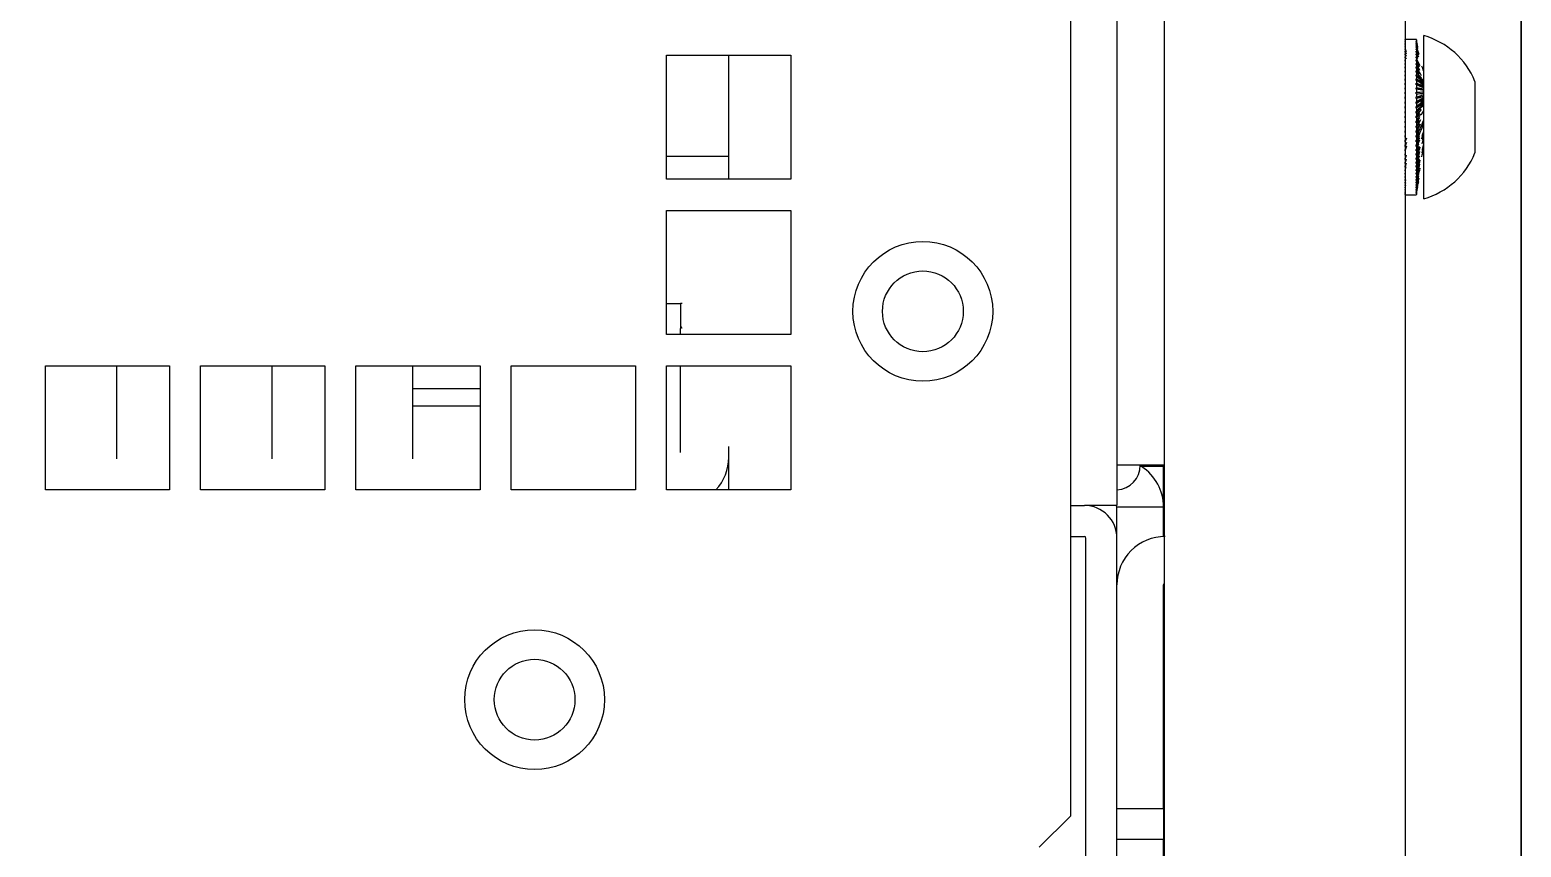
# Model space of a CAD drawing. Header units: millimetres. Extents: x -18178 to 96133, y -22425 to 61598.
# Drawn here: x 42371.5 to 42467.6, y 3532.8 to 3585.4 of the extents above; entities that cross this region are included whole.
import ezdxf

# ---------------------------------------------------------------- set-up
doc = ezdxf.new("R2010")
doc.units = ezdxf.units.MM
for name, color, linetype in [('00B60061P4122', 7, 'Continuous'), ('00B60TEFP1260', 7, 'Continuous'), ('10H46893P54', 7, 'Continuous'), ('10H46910P0610B', 7, 'Continuous'), ('10H46911P06B', 7, 'Continuous'), ('CH0002FE', 7, 'Continuous'), ('CH1775FE', 7, 'Continuous'), ('EAE-BB-A-OUT-002-KXA 2000A', 131, 'Continuous'), ('EAE-UPS PANEL-VERTV.', 7, 'Continuous'), ('MA1146FE', 7, 'Continuous'), ('RG0137LX', 7, 'Continuous'), ('RG0340CU', 7, 'Continuous'), ('RG0981FE', 7, 'Continuous'), ('RG0982FE', 7, 'Continuous'), ('RG0999FE', 7, 'Continuous'), ('RG1013FE', 7, 'Continuous'), ('RG1025FE', 7, 'Continuous'), ('RG1047FE', 7, 'Continuous'), ('RG1048FE', 7, 'Continuous'), ('RG1110FE', 7, 'Continuous')]:
    doc.layers.add(name, color=color, linetype=linetype)
doc.layers.add('E-ELEC-EQPM', color=7, linetype='Continuous', lineweight=35)

# ---------------------------------------------------------------- blocks, each defined once
blk = doc.blocks.new('A$Ccc32f15b')
at = {"layer": '00B60061P4122', "color": 7, "linetype": 'Continuous'}
blk.add_line((90.91999999999979, 41.80800000001503), (90.6199999999998, 41.80800000001503), dxfattribs=at)
at = {"layer": '00B60TEFP1260', "color": 7, "linetype": 'Continuous'}
for p, q in [((90.6950116523449, 42.02500000001668), (90.6950116523449, 41.80800000001504)), ((90.69501165234485, 42.02500000001668), (90.69501165234485, 41.80800000001504)), ((90.74868665234487, 41.80800000001504), (90.74868665234487, 42.02500000001668)), ((90.74868665234487, 41.80800000001504), (90.74868665234487, 42.02500000001668))]:
    blk.add_line(p, q, dxfattribs=at)
at = {"layer": '10H46893P54', "color": 7, "linetype": 'Continuous'}
blk.add_line((89.9449999999998, 42.62500000001667), (89.9449999999998, 42.8250000000165), dxfattribs=at)
at = {"layer": '10H46910P0610B', "color": 7, "linetype": 'Continuous'}
for p, q in [((89.70500291789236, 45.22749999952786), (89.70499999996278, 45.22749999952786)), ((89.7050029178923, 45.22749999952786), (89.7617920013503, 45.22749999952786)), ((89.76179200135033, 45.22749999952786), (89.76321091654177, 45.22749999952786)), ((89.7632109165418, 45.22749999952786), (89.8767890834578, 45.22749999952786)), ((89.87678908345777, 45.22749999952786), (89.8782079986492, 45.22749999952786)), ((89.87820799864923, 45.22749999952786), (89.93499708210723, 45.22749999952786)), ((89.93499708210726, 45.22749999952786), (89.93500000003684, 45.22749999952786)), ((90.08249999999981, 45.06249999952787), (89.5574999999998, 45.06249999952787)), ((89.66999999999976, 45.00260141476238), (89.66999999999976, 45.00250000070791)), ((89.70067499999979, 45.00260141476238), (89.70067499999979, 45.00250000070791)), ((89.9393249999998, 45.00260141476238), (89.9393249999998, 45.00250000071283)), ((89.9699999999998, 45.00250000071284), (89.9699999999998, 45.0026014147624))]:
    blk.add_line(p, q, dxfattribs=at)
for centre, radius, start, end in [((89.79838111114648, 44.99559491532096), 0.2499999999999979, 111.9331438283715, 164.4772880336513), ((89.84161888885308, 44.99559491532096), 0.2499999999999991, 15.52271196634509, 68.06685617162847)]:
    blk.add_arc(centre, radius, start, end, dxfattribs=at)
at = {"layer": '10H46911P06B', "color": 7, "linetype": 'Continuous'}
for p, q in [((89.56999999999977, 45.03829015831408), (89.56999999999977, 45.00311550167974)), ((89.57001098326901, 45.03880424523145), (89.57032528616796, 45.03880424523145)), ((89.57001098326901, 45.03880424523145), (89.57001098326901, 45.03829015831408)), ((89.57032528616796, 45.03880424523145), (89.57032528616796, 45.03829015831408)), ((89.57032528616796, 45.03829015831408), (89.57065142266399, 45.03837472679199)), ((89.57065142266393, 45.03829015831408), (89.5703252861679, 45.03829015831408)), ((89.57065142266393, 45.03880424523145), (89.57161847918616, 45.03880424523145)), ((89.57065142266393, 45.03880424523145), (89.57065142266393, 45.03829015831408)), ((89.57161847918618, 45.03880424523145), (89.57161847918618, 45.03829015831408)), ((89.57161847918618, 45.03829015831408), (89.57227592697714, 45.03846561445103)), ((89.57227592697711, 45.03829015831408), (89.57161847918616, 45.03829015831408)), ((89.57227592697711, 45.03880424523145), (89.57389192059233, 45.03880424523145)), ((89.57227592697711, 45.03880424523145), (89.57227592697711, 45.03829015831408)), ((89.5738919205923, 45.03880424523145), (89.5738919205923, 45.03829015831408)), ((89.5738919205923, 45.03829015831408), (89.57487808503211, 45.03856236217165)), ((89.57487808503214, 45.03829015831408), (89.57389192059233, 45.03829015831408)), ((89.57487808503214, 45.03880424523145), (89.57713663815181, 45.03880424523145)), ((89.57487808503214, 45.03880424523145), (89.57487808503214, 45.03829015831408)), ((89.57713663815184, 45.03880424523145), (89.57713663815184, 45.03829015831408)), ((89.57713663815184, 45.03829015831408), (89.57844762730002, 45.03866640330649)), ((89.57844762729997, 45.03829015831408), (89.57713663815179, 45.03829015831408)), ((89.57844762729997, 45.03880424523145), (89.5813398264468, 45.03880424523145)), ((89.57844762729997, 45.03880424523145), (89.57844762729997, 45.03829015831408)), ((89.5813398264468, 45.03880424523145), (89.5813398264468, 45.03829015831408)), ((89.5813398264468, 45.03829015831408), (89.5829704664281, 45.03877952180184)), ((89.58297046642807, 45.03829015831408), (89.58133982644677, 45.03829015831408)), ((89.58297046642807, 45.03880424523145), (89.58648489741333, 45.03880424523145)), ((89.58297046642807, 45.03880424523145), (89.58297046642807, 45.03829015831408)), ((89.58648489741336, 45.03829015831408), (89.59589369389658, 45.04126125374022)), ((89.58648489741336, 45.03880424523145), (89.58648489741336, 45.03829015831408)), ((89.5884287528367, 45.03829015831408), (89.58648489741333, 45.03829015831408)), ((89.5884287528367, 45.03880424523145), (89.59255154580688, 45.03880424523145)), ((89.5884287528367, 45.03880424523145), (89.5884287528367, 45.03829015831408)), ((89.59255154580688, 45.03829015831408), (89.61696422248079, 45.04645796295449)), ((89.59255154580688, 45.03880424523145), (89.59255154580688, 45.03829015831408)), ((89.59480094516306, 45.03829015831408), (89.59255154580688, 45.03829015831408)), ((89.59480094516306, 45.03880424523145), (89.59951582933783, 45.03880424523145)), ((89.59480094516306, 45.03880424523145), (89.59480094516306, 45.03829015831408)), ((89.5995158293378, 45.03880424523145), (89.5995158293378, 45.03829015831408)), ((89.60206189527517, 45.03829015831408), (89.5995158293378, 45.03829015831408)), ((89.60206189527517, 45.03880424523145), (89.60735026316073, 45.03880424523145)), ((89.60206189527517, 45.03880424523145), (89.60206189527517, 45.03829015831408)), ((89.6073502631607, 45.03880424523145), (89.6073502631607, 45.03829015831408)), ((89.61018294752017, 45.03829015831408), (89.6073502631607, 45.03829015831408)), ((89.61018294752017, 45.03880424523145), (89.61602392834448, 45.03880424523145)), ((89.61018294752017, 45.03880424523145), (89.61018294752017, 45.03829015831408)), ((89.61602392834453, 45.03880424523145), (89.61602392834453, 45.03829015831408)), ((89.61913205181506, 45.03829015831408), (89.6160239283445, 45.03829015831408)), ((89.61913205181506, 45.03880424523145), (89.6255025938953, 45.03880424523145)), ((89.61913205181506, 45.03880424523145), (89.61913205181506, 45.03829015831408)), ((89.6255025938953, 45.03880424523145), (89.6255025938953, 45.03829015831408)), ((89.62887389013355, 45.03829015831408), (89.62550259389528, 45.03829015831408)), ((89.62887389013355, 45.03880424523145), (89.63574885185056, 45.03880424523145)), ((89.62887389013355, 45.03880424523145), (89.62887389013355, 45.03829015831408)), ((89.63574885185056, 45.03880424523145), (89.63574885185056, 45.03829015831408)), ((89.63937001589053, 45.03829015831408), (89.63574885185062, 45.03829015831408)), ((89.63937001589053, 45.03880424523145), (89.64672226491132, 45.03880424523145)), ((89.63937001589053, 45.03880424523145), (89.63937001589053, 45.03829015831408)), ((89.64672226491129, 45.03880424523145), (89.64672226491129, 45.03829015831408)), ((89.65057900567271, 45.03829015831408), (89.64672226491126, 45.03829015831408)), ((89.65057900567271, 45.03880424523145), (89.65837952602928, 45.03880424523145)), ((89.65057900567271, 45.03880424523145), (89.65057900567271, 45.03829015831408)), ((89.65837952602931, 45.03880424523145), (89.65837952602931, 45.03829015831408)), ((89.66245662271845, 45.03829015831408), (89.65837952602928, 45.03829015831408)), ((89.66245662271845, 45.03880424523145), (89.67067462932067, 45.03880424523145)), ((89.66245662271845, 45.03880424523145), (89.66245662271845, 45.03829015831408)), ((89.67067462932067, 45.03880424523145), (89.67067462932067, 45.03829015831408)), ((89.67495599149962, 45.03829015831408), (89.67067462932067, 45.03829015831408)), ((89.67495599149962, 45.03880424523145), (89.68355905162989, 45.03880424523145)), ((89.67495599149962, 45.03880424523145), (89.67495599149962, 45.03829015831408)), ((89.68355905162986, 45.03829015831408), (89.70629182415948, 45.06208732784503)), ((89.68355905162986, 45.03880424523145), (89.68355905162986, 45.03829015831408)), ((89.68802778271802, 45.03829015831408), (89.68355905162989, 45.03829015831408)), ((89.68802778271802, 45.03880424523145), (89.69698194402835, 45.03880424523145)), ((89.68802778271802, 45.03880424523145), (89.68802778271802, 45.03829015831408)), ((89.69698194402838, 45.03829015831408), (89.71358409659433, 45.06208732784503)), ((89.69698194402838, 45.03880424523145), (89.69698194402838, 45.03829015831408)), ((89.70162040798564, 45.03829015831408), (89.69698194402835, 45.03829015831408)), ((89.70162040798564, 45.03880424523145), (89.71089033249214, 45.03880424523145)), ((89.70162040798564, 45.03880424523145), (89.70162040798564, 45.03829015831408)), ((89.71089033249214, 45.03829015831408), (89.72129634398306, 45.06208732784503)), ((89.71089033249214, 45.03880424523145), (89.71089033249214, 45.03829015831408)), ((89.71568022342049, 45.03829015831408), (89.71089033249214, 45.03829015831408)), ((89.71568022342049, 45.03880424523145), (89.72522932696614, 45.03880424523145)), ((89.71568022342049, 45.03880424523145), (89.71568022342049, 45.03829015831408)), ((89.725954359633, 45.06208732784503), (89.72129634398308, 45.06208732784503)), ((89.72522932696614, 45.03829015831408), (89.72939812960874, 45.06208732784503)), ((89.72522932696614, 45.03880424523145), (89.72522932696614, 45.03829015831408)), ((89.73015174135432, 45.03829015831408), (89.72522932696614, 45.03829015831408)), ((89.73426771280316, 45.06208732784503), (89.72939812960874, 45.06208732784503)), ((89.73015174135432, 45.03880424523145), (89.73994233798999, 45.03880424523145)), ((89.73015174135432, 45.03880424523145), (89.73015174135432, 45.03829015831408)), ((89.74291941214355, 45.06208732784503), (89.73785747942478, 45.06208732784503)), ((89.73994233798996, 45.03880424523145), (89.73994233798996, 45.03829015831408)), ((89.74497784931725, 45.03829015831408), (89.73994233798999, 45.03829015831408)), ((89.74497784931725, 45.03829015831408), (89.74291941214355, 45.06208732784503)), ((89.74497784931725, 45.03880424523145), (89.75497130003092, 45.03880424523145)), ((89.74497784931725, 45.03880424523145), (89.74497784931725, 45.03829015831408)), ((89.75187531334942, 45.06208732784503), (89.74664100824216, 45.06208732784503)), ((89.75497130003086, 45.03880424523145), (89.75497130003086, 45.03829015831408)), ((89.7601000354345, 45.03829015831408), (89.75497130003086, 45.03829015831408)), ((89.7601000354345, 45.03880424523145), (89.77025690064178, 45.03880424523145)), ((89.7601000354345, 45.03880424523145), (89.7601000354345, 45.03829015831408)), ((89.77025690064178, 45.03880424523145), (89.77025690064178, 45.03829015831408)), ((89.7754586193463, 45.03829015831408), (89.77025690064184, 45.03829015831408)), ((89.7754586193463, 45.03880424523145), (89.78573881454045, 45.03880424523145)), ((89.7754586193463, 45.03880424523145), (89.7754586193463, 45.03829015831408)), ((89.78573881454045, 45.03880424523145), (89.78573881454045, 45.03829015831408)), ((89.79099298773849, 45.03829015831408), (89.78573881454048, 45.03829015831408)), ((89.79099298773849, 45.03880424523145), (89.80135594168564, 45.03880424523145)), ((89.79099298773849, 45.03880424523145), (89.79099298773849, 45.03829015831408)), ((89.80135594168561, 45.03880424523145), (89.80135594168561, 45.03829015831408)), ((89.80664183355597, 45.03829015831408), (89.80135594168561, 45.03829015831408)), ((89.80664183355597, 45.03880424523145), (89.81704664841129, 45.03880424523145)), ((89.80664183355597, 45.03880424523145), (89.80664183355597, 45.03829015831408)), ((89.81704664841129, 45.03880424523145), (89.81704664841129, 45.03829015831408)), ((89.82234339795372, 45.03829015831408), (89.81704664841135, 45.03829015831408)), ((89.82234339795372, 45.03880424523145), (89.83274901066648, 45.03880424523145)), ((89.82234339795372, 45.03880424523145), (89.82234339795372, 45.03829015831408)), ((89.83274901066648, 45.03880424523145), (89.83274901066648, 45.03829015831408)), ((89.83803571403027, 45.03829015831408), (89.83274901066645, 45.03829015831408)), ((89.83803571403027, 45.03880424523145), (89.84840105840098, 45.03880424523145)), ((89.83803571403027, 45.03880424523145), (89.83803571403027, 45.03829015831408)), ((89.84840105840098, 45.03880424523145), (89.84840105840098, 45.03829015831408)), ((89.8536568513833, 45.03829015831408), (89.84840105840095, 45.03829015831408)), ((89.8536568513833, 45.03880424523145), (89.86394102013318, 45.03880424523145)), ((89.8536568513833, 45.03880424523145), (89.8536568513833, 45.03829015831408)), ((89.86394102013318, 45.03880424523145), (89.86394102013318, 45.03829015831408)), ((89.86914516052033, 45.03829015831408), (89.86394102013324, 45.03829015831408)), ((89.86914516052033, 45.03880424523145), (89.87930756673373, 45.03880424523145)), ((89.86914516052033, 45.03880424523145), (89.86914516052033, 45.03829015831408)), ((89.87889992842938, 45.06208732784503), (89.87343554848258, 45.06208732784503)), ((89.8793075667337, 45.03880424523145), (89.8793075667337, 45.03829015831408)), ((89.884439516161, 45.03829015831408), (89.8793075667337, 45.03829015831408)), ((89.8881246866502, 45.06208732784503), (89.88279974915704, 45.06208732784503)), ((89.884439516161, 45.03880424523145), (89.89444005346334, 45.03880424523145)), ((89.884439516161, 45.03880424523145), (89.884439516161, 45.03829015831408)), ((89.89444005346334, 45.03880424523145), (89.89444005346334, 45.03829015831408)), ((89.89947955847103, 45.03829015831408), (89.89444005346334, 45.03829015831408)), ((89.89947955847103, 45.03880424523145), (89.90927875931041, 45.03880424523145)), ((89.89947955847103, 45.03880424523145), (89.89947955847103, 45.03829015831408)), ((89.91404564036657, 45.06208732784503), (89.90926250735919, 45.06208732784503)), ((89.90927875931038, 45.03880424523145), (89.90927875931038, 45.03829015831408)), ((89.91420593127455, 45.03829015831408), (89.90927875931044, 45.03829015831408)), ((89.91420593127455, 45.03880424523145), (89.92376512268206, 45.03880424523145)), ((89.91420593127455, 45.03880424523145), (89.91420593127455, 45.03829015831408)), ((89.9219878383596, 45.06208732784503), (89.91742408973752, 45.06208732784503)), ((89.92376512268203, 45.03880424523145), (89.92376512268203, 45.03829015831408)), ((89.92856051630585, 45.03829015831408), (89.92376512268203, 45.03829015831408)), ((89.92856051630585, 45.03880424523145), (89.9378419725202, 45.03880424523145)), ((89.92856051630585, 45.03880424523145), (89.92856051630585, 45.03829015831408)), ((89.9378419725202, 45.03880424523145), (89.9378419725202, 45.03829015831408)), ((89.94248666257596, 45.03829015831408), (89.93784197252023, 45.03829015831408)), ((89.94248666257596, 45.03880424523145), (89.95145375392977, 45.03880424523145)), ((89.94248666257596, 45.03880424523145), (89.94248666257596, 45.03829015831408)), ((89.95145375392974, 45.03880424523145), (89.95145375392974, 45.03829015831408)), ((89.95592940994763, 45.03829015831408), (89.95145375392971, 45.03829015831408)), ((89.95592940994763, 45.03880424523145), (89.96454674742799, 45.03880424523145)), ((89.95592940994763, 45.03880424523145), (89.95592940994763, 45.03829015831408)), ((89.96454674742802, 45.03880424523145), (89.96454674742802, 45.03829015831408)), ((89.96883570603856, 45.03829015831408), (89.96454674742802, 45.03829015831408)), ((89.96883570603856, 45.03880424523145), (89.97706928095133, 45.03880424523145)), ((89.96883570603856, 45.03880424523145), (89.96883570603856, 45.03829015831408)), ((89.9770692809513, 45.03880424523145), (89.9770692809513, 45.03829015831408)), ((89.98115461559428, 45.03829015831408), (89.97706928095133, 45.03829015831408)), ((89.98115461559428, 45.03880424523145), (89.98897193378085, 45.03880424523145)), ((89.98115461559428, 45.03880424523145), (89.98115461559428, 45.03829015831408)), ((89.98897193378082, 45.03880424523145), (89.98897193378082, 45.03829015831408)), ((89.99283752150674, 45.03829015831408), (89.98897193378079, 45.03829015831408)), ((89.99283752150674, 45.03880424523145), (90.0002077315836, 45.03880424523145)), ((89.9928375215068, 45.03880424523145), (89.9928375215068, 45.03829015831408)), ((90.00020773158366, 45.03880424523145), (90.00020773158366, 45.03829015831408)), ((90.00383831668387, 45.03829015831408), (90.00020773158366, 45.03829015831408)), ((90.00383831668387, 45.03880424523145), (90.01073233179898, 45.03880424523145)), ((90.00383831668387, 45.03880424523145), (90.00383831668387, 45.03829015831408)), ((90.01073233179898, 45.03880424523145), (90.01073233179898, 45.03829015831408)), ((90.01411358601271, 45.03829015831408), (90.01073233179895, 45.03829015831408)), ((90.01411358601271, 45.03880424523145), (90.02050419863798, 45.03880424523145)), ((90.01411358601271, 45.03880424523145), (90.01411358601271, 45.03829015831408)), ((90.02050419863795, 45.03880424523145), (90.02050419863795, 45.03829015831408)), ((90.02362277769967, 45.03829015831408), (90.02050419863801, 45.03829015831408)), ((90.02362277769967, 45.03880424523145), (90.02948476700669, 45.03880424523145)), ((90.02362277769961, 45.03880424523145), (90.02362277769961, 45.03829015831408)), ((90.02948476700664, 45.03880424523145), (90.02948476700664, 45.03829015831408)), ((90.0323283633094, 45.03829015831408), (90.02948476700666, 45.03829015831408)), ((90.0323283633094, 45.03880424523145), (90.03763859470445, 45.03880424523145)), ((90.0323283633094, 45.03880424523145), (90.0323283633094, 45.03829015831408)), ((90.03763859470445, 45.03880424523145), (90.03763859470445, 45.03829015831408)), ((90.04019598587277, 45.03829015831408), (90.03763859470445, 45.03829015831408)), ((90.04019598587277, 45.03880424523145), (90.04493350229853, 45.03880424523145)), ((90.04019598587277, 45.03880424523145), (90.04019598587277, 45.03829015831408)), ((90.0449335022985, 45.03880424523145), (90.0449335022985, 45.03829015831408)), ((90.04719459547786, 45.03829015831408), (90.04493350229853, 45.03829015831408)), ((90.04719459547786, 45.03880424523145), (90.05134070012139, 45.03880424523145)), ((90.04719459547786, 45.03880424523145), (90.04719459547786, 45.03829015831408)), ((90.05134070012136, 45.03880424523145), (90.05134070012136, 45.03829015831408)), ((90.05329657180997, 45.03829015831408), (90.05134070012139, 45.03829015831408)), ((90.05329657180997, 45.03880424523145), (90.0568349018904, 45.03880424523145)), ((90.05329657180997, 45.03880424523145), (90.05329657180997, 45.03829015831408)), ((90.0568349018904, 45.03880424523145), (90.0568349018904, 45.03829015831408)), ((90.05847783315613, 45.03829015831408), (90.05683490189034, 45.03829015831408)), ((90.05847783315613, 45.03880424523145), (90.06139442450115, 45.03880424523145)), ((90.05847783315613, 45.03880424523145), (90.05847783315613, 45.03829015831408)), ((90.0613944245012, 45.03880424523145), (90.0613944245012, 45.03829015831408)), ((90.06271793144506, 45.03829015831408), (90.06139442450115, 45.03829015831408)), ((90.06271793144506, 45.03880424523145), (90.06500127360107, 45.03880424523145)), ((90.06271793144506, 45.03880424523145), (90.06271793144506, 45.03829015831408)), ((90.06500127360107, 45.03880424523145), (90.06500127360107, 45.03829015831408)), ((90.06600013294587, 45.03829015831408), (90.06500127360113, 45.03829015831408)), ((90.06600013294587, 45.03880424523145), (90.06764121460458, 45.03880424523145)), ((90.06600013294587, 45.03880424523145), (90.06600013294587, 45.03829015831408)), ((90.06764121460455, 45.03880424523145), (90.06764121460455, 45.03829015831408)), ((90.06831148430862, 45.03829015831408), (90.06764121460452, 45.03829015831408)), ((90.06831148430862, 45.03880424523145), (90.06930382887043, 45.03880424523145)), ((90.06831148430862, 45.03880424523145), (90.06831148430862, 45.03829015831408)), ((90.06930382887049, 45.03880424523145), (90.06930382887049, 45.03829015831408)), ((90.0696428636856, 45.03829015831408), (90.06930382887046, 45.03829015831408)), ((90.0696428636856, 45.03880424523145), (90.06998255481989, 45.03880424523145)), ((90.0696428636856, 45.03880424523145), (90.0696428636856, 45.03829015831408)), ((90.06998255481992, 45.03880424523145), (90.06998255481992, 45.03829015831408)), ((90.07000000025886, 45.03829015831408), (90.06998255481994, 45.03829015831408)), ((90.0699890167306, 45.03880424523145), (90.0699890167306, 45.03829015831408)), ((90.0699999999998, 45.00311550167974), (90.0699999999998, 45.03829015831408)), ((89.56999999974076, 45.00311550167974), (89.57001744517967, 45.00311550167974)), ((89.57001098326901, 45.00311550167974), (89.57001098326901, 45.00260141476238)), ((89.57001098326901, 45.00260141476238), (89.57032528616796, 45.00260141476238)), ((89.57032528616796, 45.00311550167974), (89.57032528616796, 45.00260141476238)), ((89.57065142266393, 45.00311550167974), (89.5703252861679, 45.00311550167974)), ((89.57065142266393, 45.00311550167974), (89.57065142266393, 45.00260141476238)), ((89.57065142266393, 45.00260141476238), (89.57161847918616, 45.00260141476238)), ((89.57161847918618, 45.00311550167974), (89.57161847918618, 45.00260141476238)), ((89.57227592697711, 45.00311550167974), (89.57161847918616, 45.00311550167974)), ((89.57227592697711, 45.00311550167974), (89.57227592697711, 45.00260141476238)), ((89.57227592697711, 45.00260141476238), (89.57389192059233, 45.00260141476238)), ((89.5738919205923, 45.00311550167974), (89.5738919205923, 45.00260141476238)), ((89.57487808503214, 45.00311550167974), (89.57389192059233, 45.00311550167974)), ((89.57487808503214, 45.00311550167974), (89.57487808503214, 45.00260141476238)), ((89.57487808503214, 45.00260141476238), (89.57713663815181, 45.00260141476238)), ((89.57713663815184, 45.00311550167974), (89.57713663815184, 45.00260141476238)), ((89.57844762729997, 45.00311550167974), (89.57713663815179, 45.00311550167974)), ((89.57844762729997, 45.00311550167974), (89.57844762729997, 45.00260141476238)), ((89.57844762729997, 45.00260141476238), (89.5813398264468, 45.00260141476238)), ((89.5813398264468, 45.00311550167974), (89.5813398264468, 45.00260141476238)), ((89.58297046642807, 45.00311550167974), (89.58133982644677, 45.00311550167974)), ((89.58297046642807, 45.00311550167974), (89.58297046642807, 45.00260141476238)), ((89.58297046642807, 45.00260141476238), (89.58648489741333, 45.00260141476238)), ((89.58648489741336, 45.00311550167974), (89.58648489741336, 45.00260141476238)), ((89.5884287528367, 45.00311550167974), (89.58648489741333, 45.00311550167974)), ((89.5884287528367, 45.00311550167974), (89.5884287528367, 45.00260141476238)), ((89.5884287528367, 45.00260141476238), (89.59255154580688, 45.00260141476238)), ((89.59255154580688, 45.00311550167974), (89.59255154580688, 45.00260141476238)), ((89.59480094516306, 45.00311550167974), (89.59255154580688, 45.00311550167974)), ((89.59480094516306, 45.00311550167974), (89.59480094516306, 45.00260141476238)), ((89.59480094516306, 45.00260141476238), (89.59951582933783, 45.00260141476238)), ((89.5995158293378, 45.00260141476238), (89.60866537966862, 45.00587003469175)), ((89.5995158293378, 45.00311550167974), (89.5995158293378, 45.00260141476238)), ((89.60206189527517, 45.00311550167974), (89.5995158293378, 45.00311550167974)), ((89.60206189527517, 45.00311550167974), (89.60206189527517, 45.00260141476238)), ((89.60206189527517, 45.00260141476238), (89.60735026316073, 45.00260141476238)), ((89.6073502631607, 45.00260141476238), (89.61584370648032, 45.00587003469175)), ((89.6073502631607, 45.00311550167974), (89.6073502631607, 45.00260141476238)), ((89.61018294752017, 45.00311550167974), (89.6073502631607, 45.00311550167974)), ((89.61018294752017, 45.00311550167974), (89.61018294752017, 45.00260141476238)), ((89.61018294752017, 45.00260141476238), (89.61602392834448, 45.00260141476238)), ((89.61602392834453, 45.00260141476238), (89.62382774491246, 45.00587003469175)), ((89.61602392834453, 45.00311550167974), (89.61602392834453, 45.00260141476238)), ((89.61913205181506, 45.00311550167974), (89.6160239283445, 45.00311550167974)), ((89.61913205181506, 45.00311550167974), (89.61913205181506, 45.00260141476238)), ((89.61913205181506, 45.00260141476238), (89.6255025938953, 45.00260141476238)), ((89.6255025938953, 45.00260141476238), (89.63258598561276, 45.00587003469175)), ((89.6255025938953, 45.00311550167974), (89.6255025938953, 45.00260141476238)), ((89.62887389013355, 45.00311550167974), (89.62550259389528, 45.00311550167974)), ((89.62887389013355, 45.00311550167974), (89.62887389013355, 45.00260141476238)), ((89.62887389013355, 45.00260141476238), (89.63574885185056, 45.00260141476238)), ((89.63574885185056, 45.00311550167974), (89.63574885185056, 45.00260141476238)), ((89.63937001589053, 45.00311550167974), (89.63574885185062, 45.00311550167974)), ((89.63937001589053, 45.00311550167974), (89.63937001589053, 45.00260141476238)), ((89.63937001589053, 45.00260141476238), (89.64672226491132, 45.00260141476238)), ((89.64672226491129, 45.00311550167974), (89.64672226491129, 45.00260141476238)), ((89.65057900567271, 45.00311550167974), (89.64672226491126, 45.00311550167974)), ((89.65057900567271, 45.00311550167974), (89.65057900567271, 45.00260141476238)), ((89.65057900567271, 45.00260141476238), (89.65837952602928, 45.00260141476238)), ((89.65837952602931, 45.00311550167974), (89.65837952602931, 45.00260141476238)), ((89.66245662271845, 45.00311550167974), (89.65837952602928, 45.00311550167974)), ((89.66245662271845, 45.00311550167974), (89.66245662271845, 45.00260141476238)), ((89.66245662271845, 45.00260141476238), (89.67067462932067, 45.00260141476238)), ((89.67067462932067, 45.00311550167974), (89.67067462932067, 45.00260141476238)), ((89.67495599149962, 45.00311550167974), (89.67067462932067, 45.00311550167974)), ((89.67495599149962, 45.00311550167974), (89.67495599149962, 45.00260141476238)), ((89.67495599149962, 45.00260141476238), (89.68355905162989, 45.00260141476238)), ((89.68355905162986, 45.00311550167974), (89.68355905162986, 45.00260141476238)), ((89.68802778271802, 45.00311550167974), (89.68355905162989, 45.00311550167974)), ((89.68802778271802, 45.00311550167974), (89.68802778271802, 45.00260141476238)), ((89.68802778271802, 45.00260141476238), (89.69698194402835, 45.00260141476238)), ((89.69698194402838, 45.00311550167974), (89.69698194402838, 45.00260141476238)), ((89.70162040798564, 45.00311550167974), (89.69698194402835, 45.00311550167974)), ((89.70162040798564, 45.00311550167974), (89.70162040798564, 45.00260141476238)), ((89.70162040798564, 45.00260141476238), (89.71089033249214, 45.00260141476238)), ((89.71089033249214, 45.00311550167974), (89.71089033249214, 45.00260141476238)), ((89.71568022342049, 45.00311550167974), (89.71089033249214, 45.00311550167974)), ((89.71568022342049, 45.00311550167974), (89.71568022342049, 45.00260141476238)), ((89.71568022342049, 45.00260141476238), (89.72522932696614, 45.00260141476238)), ((89.72522932696614, 45.00311550167974), (89.72522932696614, 45.00260141476238)), ((89.73015174135432, 45.00311550167974), (89.72522932696614, 45.00311550167974)), ((89.73015174135432, 45.00311550167974), (89.73015174135432, 45.00260141476238)), ((89.73015174135432, 45.00260141476238), (89.73994233798999, 45.00260141476238)), ((89.73994233798996, 45.00311550167974), (89.73994233798996, 45.00260141476238)), ((89.74497784931725, 45.00311550167974), (89.73994233798999, 45.00311550167974)), ((89.74497784931725, 45.00311550167974), (89.74497784931725, 45.00260141476238)), ((89.74497784931725, 45.00260141476238), (89.75497130003092, 45.00260141476238)), ((89.75497130003086, 45.00311550167974), (89.75497130003086, 45.00260141476238)), ((89.7601000354345, 45.00311550167974), (89.75497130003086, 45.00311550167974)), ((89.7601000354345, 45.00311550167974), (89.7601000354345, 45.00260141476238)), ((89.7601000354345, 45.00260141476238), (89.77025690064178, 45.00260141476238)), ((89.77025690064178, 45.00311550167974), (89.77025690064178, 45.00260141476238)), ((89.7754586193463, 45.00311550167974), (89.77025690064184, 45.00311550167974)), ((89.7754586193463, 45.00311550167974), (89.7754586193463, 45.00260141476238)), ((89.7754586193463, 45.00260141476238), (89.78573881454045, 45.00260141476238)), ((89.78573881454045, 45.00311550167974), (89.78573881454045, 45.00260141476238)), ((89.79099298773849, 45.00311550167974), (89.78573881454048, 45.00311550167974)), ((89.79099298773849, 45.00311550167974), (89.79099298773849, 45.00260141476238)), ((89.79099298773849, 45.00260141476238), (89.80135594168564, 45.00260141476238)), ((89.80135594168561, 45.00311550167974), (89.80135594168561, 45.00260141476238)), ((89.80664183355597, 45.00311550167974), (89.80135594168561, 45.00311550167974)), ((89.80664183355597, 45.00311550167974), (89.80664183355597, 45.00260141476238)), ((89.80664183355597, 45.00260141476238), (89.81704664841129, 45.00260141476238)), ((89.81704664841129, 45.00311550167974), (89.81704664841129, 45.00260141476238)), ((89.82234339795372, 45.00311550167974), (89.81704664841135, 45.00311550167974)), ((89.82234339795372, 45.00311550167974), (89.82234339795372, 45.00260141476238)), ((89.82234339795372, 45.00260141476238), (89.83274901066648, 45.00260141476238)), ((89.83274901066648, 45.00311550167974), (89.83274901066648, 45.00260141476238)), ((89.83803571403027, 45.00311550167974), (89.83274901066645, 45.00311550167974)), ((89.83803571403027, 45.00311550167974), (89.83803571403027, 45.00260141476238)), ((89.83803571403027, 45.00260141476238), (89.84840105840098, 45.00260141476238)), ((89.84840105840098, 45.00311550167974), (89.84840105840098, 45.00260141476238)), ((89.8536568513833, 45.00311550167974), (89.84840105840095, 45.00311550167974)), ((89.8536568513833, 45.00311550167974), (89.8536568513833, 45.00260141476238)), ((89.8536568513833, 45.00260141476238), (89.86394102013318, 45.00260141476238)), ((89.86394102013318, 45.00311550167974), (89.86394102013318, 45.00260141476238)), ((89.86914516052033, 45.00311550167974), (89.86394102013324, 45.00311550167974)), ((89.86914516052033, 45.00311550167974), (89.86914516052033, 45.00260141476238)), ((89.86914516052033, 45.00260141476238), (89.87930756673373, 45.00260141476238)), ((89.8793075667337, 45.00311550167974), (89.8793075667337, 45.00260141476238)), ((89.884439516161, 45.00311550167974), (89.8793075667337, 45.00311550167974)), ((89.884439516161, 45.00311550167974), (89.884439516161, 45.00260141476238)), ((89.884439516161, 45.00260141476238), (89.89444005346334, 45.00260141476238)), ((89.89947955847103, 45.00260141476238), (89.88664752000386, 45.00773998972815)), ((89.89444005346334, 45.00311550167974), (89.89444005346334, 45.00260141476238)), ((89.89947955847103, 45.00311550167974), (89.89444005346334, 45.00311550167974)), ((89.89947955847103, 45.00311550167974), (89.89947955847103, 45.00260141476238)), ((89.89947955847103, 45.00260141476238), (89.90927875931041, 45.00260141476238)), ((89.91420593127455, 45.00260141476238), (89.90045887764171, 45.00769509118982)), ((89.90927875931038, 45.00311550167974), (89.90927875931038, 45.00260141476238)), ((89.91420593127455, 45.00311550167974), (89.90927875931044, 45.00311550167974)), ((89.92856051630585, 45.00260141476238), (89.91239082486632, 45.00819676355779)), ((89.91420593127455, 45.00311550167974), (89.91420593127455, 45.00260141476238)), ((89.91420593127455, 45.00260141476238), (89.92376512268206, 45.00260141476238)), ((89.92376512268203, 45.00311550167974), (89.92376512268203, 45.00260141476238)), ((89.92856051630585, 45.00311550167974), (89.92376512268203, 45.00311550167974)), ((89.92856051630585, 45.00311550167974), (89.92856051630585, 45.00260141476238)), ((89.92856051630585, 45.00260141476238), (89.9378419725202, 45.00260141476238)), ((89.9378419725202, 45.00311550167974), (89.9378419725202, 45.00260141476238)), ((89.94248666257596, 45.00311550167974), (89.93784197252023, 45.00311550167974)), ((89.95592940994763, 45.00260141476238), (89.94088367049966, 45.0072495832987)), ((89.94248666257596, 45.00311550167974), (89.94248666257596, 45.00260141476238)), ((89.94248666257596, 45.00260141476238), (89.95145375392977, 45.00260141476238)), ((89.95145375392974, 45.00311550167974), (89.95145375392974, 45.00260141476238)), ((89.95592940994763, 45.00311550167974), (89.95145375392971, 45.00311550167974)), ((89.96883570603856, 45.00260141476238), (89.95425643218391, 45.00690002794043)), ((89.95592940994763, 45.00311550167974), (89.95592940994763, 45.00260141476238)), ((89.95592940994763, 45.00260141476238), (89.96454674742799, 45.00260141476238)), ((89.96454674742802, 45.00311550167974), (89.96454674742802, 45.00260141476238)), ((89.96883570603856, 45.00311550167974), (89.96454674742802, 45.00311550167974)), ((89.98115461559428, 45.00260141476238), (89.96712592918041, 45.00657223711821)), ((89.96883570603856, 45.00311550167974), (89.96883570603856, 45.00260141476238)), ((89.96883570603856, 45.00260141476238), (89.97706928095133, 45.00260141476238)), ((89.9770692809513, 45.00311550167974), (89.9770692809513, 45.00260141476238)), ((89.98115461559428, 45.00311550167974), (89.97706928095133, 45.00311550167974)), ((89.9928375215068, 45.00260141476238), (89.97943735472668, 45.00626234332924)), ((89.98115461559428, 45.00311550167974), (89.98115461559428, 45.00260141476238)), ((89.98115461559428, 45.00260141476238), (89.98897193378085, 45.00260141476238)), ((89.98897193378082, 45.00311550167974), (89.98897193378082, 45.00260141476238)), ((89.99283752150674, 45.00311550167974), (89.98897193378079, 45.00311550167974)), ((89.9928375215068, 45.00311550167974), (89.9928375215068, 45.00260141476238)), ((89.99283752150674, 45.00260141476238), (90.0002077315836, 45.00260141476238)), ((90.00020773158366, 45.00311550167974), (90.00020773158366, 45.00260141476238)), ((90.00383831668387, 45.00311550167974), (90.00020773158366, 45.00311550167974)), ((90.00383831668387, 45.00311550167974), (90.00383831668387, 45.00260141476238)), ((90.00383831668387, 45.00260141476238), (90.01073233179898, 45.00260141476238)), ((90.01073233179898, 45.00311550167974), (90.01073233179898, 45.00260141476238)), ((90.01411358601271, 45.00311550167974), (90.01073233179895, 45.00311550167974)), ((90.01411358601271, 45.00311550167974), (90.01411358601271, 45.00260141476238)), ((90.01411358601271, 45.00260141476238), (90.02050419863798, 45.00260141476238)), ((90.02050419863795, 45.00311550167974), (90.02050419863795, 45.00260141476238)), ((90.02362277769967, 45.00311550167974), (90.02050419863801, 45.00311550167974)), ((90.0323283633094, 45.00260141476238), (90.0221072349394, 45.00514321981923)), ((90.02362277769961, 45.00311550167974), (90.02362277769961, 45.00260141476238)), ((90.02362277769967, 45.00260141476238), (90.02948476700669, 45.00260141476238)), ((90.02948476700664, 45.00311550167974), (90.02948476700664, 45.00260141476238)), ((90.0323283633094, 45.00311550167974), (90.02948476700666, 45.00311550167974)), ((90.04019598587277, 45.00260141476238), (90.03090825420375, 45.00488201434902)), ((90.0323283633094, 45.00311550167974), (90.0323283633094, 45.00260141476238)), ((90.0323283633094, 45.00260141476238), (90.03763859470445, 45.00260141476238)), ((90.03763859470445, 45.00311550167974), (90.03763859470445, 45.00260141476238)), ((90.04019598587277, 45.00311550167974), (90.03763859470445, 45.00311550167974)), ((90.04719459547786, 45.00260141476238), (90.03888473347689, 45.00462440605567)), ((90.04019598587277, 45.00311550167974), (90.04019598587277, 45.00260141476238)), ((90.04019598587277, 45.00260141476238), (90.04493350229853, 45.00260141476238)), ((90.0449335022985, 45.00311550167974), (90.0449335022985, 45.00260141476238)), ((90.04719459547786, 45.00311550167974), (90.04493350229853, 45.00311550167974)), ((90.04719459547786, 45.00311550167974), (90.04719459547786, 45.00260141476238)), ((90.04719459547786, 45.00260141476238), (90.05134070012139, 45.00260141476238)), ((90.05134070012136, 45.00311550167974), (90.05134070012136, 45.00260141476238)), ((90.05329657180997, 45.00311550167974), (90.05134070012139, 45.00311550167974)), ((90.05329657180997, 45.00311550167974), (90.05329657180997, 45.00260141476238)), ((90.05329657180997, 45.00260141476238), (90.0568349018904, 45.00260141476238)), ((90.0568349018904, 45.00311550167974), (90.0568349018904, 45.00260141476238)), ((90.05847783315613, 45.00311550167974), (90.05683490189034, 45.00311550167974)), ((90.05847783315613, 45.00311550167974), (90.05847783315613, 45.00260141476238)), ((90.05847783315613, 45.00260141476238), (90.06139442450115, 45.00260141476238)), ((90.0613944245012, 45.00311550167974), (90.0613944245012, 45.00260141476238)), ((90.06271793144506, 45.00311550167974), (90.06139442450115, 45.00311550167974)), ((90.06271793144506, 45.00311550167974), (90.06271793144506, 45.00260141476238)), ((90.06271793144506, 45.00260141476238), (90.06500127360107, 45.00260141476238)), ((90.06500127360107, 45.00311550167974), (90.06500127360107, 45.00260141476238)), ((90.06600013294587, 45.00311550167974), (90.06500127360113, 45.00311550167974)), ((90.06600013294587, 45.00311550167974), (90.06600013294587, 45.00260141476238)), ((90.06600013294587, 45.00260141476238), (90.06764121460458, 45.00260141476238)), ((90.06764121460455, 45.00311550167974), (90.06764121460455, 45.00260141476238)), ((90.06831148430862, 45.00311550167974), (90.06764121460452, 45.00311550167974)), ((90.06831148430862, 45.00311550167974), (90.06831148430862, 45.00260141476238)), ((90.06831148430862, 45.00260141476238), (90.06930382887043, 45.00260141476238)), ((90.06930382887049, 45.00311550167974), (90.06930382887049, 45.00260141476238)), ((90.0696428636856, 45.00311550167974), (90.06930382887046, 45.00311550167974)), ((90.0696428636856, 45.00311550167974), (90.0696428636856, 45.00260141476238)), ((90.0696428636856, 45.00260141476238), (90.06998255481989, 45.00260141476238)), ((90.06998255481992, 45.00311550167974), (90.06998255481992, 45.00260141476238)), ((90.07000000025886, 45.00311550167974), (90.06998255481994, 45.00311550167974)), ((90.0699890167306, 45.00311550167974), (90.0699890167306, 45.00260141476238))]:
    blk.add_line(p, q, dxfattribs=at)
for centre, radius, start, end in [((90.50172695382898, 41.84543204010905), 3.325432887512475, 105.9935215566161, 106.2012350201607), ((90.63268931257437, 41.41917652404615), 3.771030288009832, 106.003611357869, 106.290637876139), ((90.47436106395381, 42.06887290090472), 3.102499614870244, 106.5553173566943, 106.8097110722436), ((90.60153468333945, 41.6718557454017), 3.518955715086693, 106.605231175245, 106.9020235036523), ((90.44515151150276, 42.30445345086008), 2.867550329796936, 107.3159275826459, 107.5319033411115), ((90.56816454371432, 41.93826319530949), 3.253300197056991, 107.3193991479107, 107.6276069016768), ((90.41431998316702, 42.5484584439846), 2.62433479933346, 108.1292967054984, 108.3877214180314), ((90.38212827995736, 42.79703977575501), 2.376749746127826, 109.0941682124044, 109.4028841889959), ((90.49585246101674, 42.49530691853479), 2.698383309527249, 109.0853324070321, 109.507042905201), ((90.3488910508697, 43.04627717009285), 2.128785420798968, 110.0453586990106, 110.610922321131), ((90.45758131514361, 42.77715827959574), 2.418047963057871, 110.3341645937841, 110.7202730200441), ((90.31499599378654, 43.29224000439116), 1.884475822995609, 111.4179351587589, 112.0560413132066), ((90.41847501331381, 43.05530658796764), 2.141868114519636, 111.6879780925786, 112.1713110803263), ((90.28093694972259, 43.53104929782938), 1.647857490019546, 113.4984435745954, 113.7972594433083), ((90.37911134514016, 43.32536527867362), 1.874417674479657, 113.5199633315739, 113.9192174134599), ((90.24737032497211, 43.75893888518976), 1.422945822858075, 115.5587092278628, 115.9144342880818), ((90.3402595358503, 43.58307536483315), 1.620251866271875, 115.02786234396, 116.0438366365597), ((90.21521616273478, 43.97231481153653), 1.213747122166006, 117.7389680841614, 118.5170418717411), ((90.30299911991216, 43.82437260443466), 1.383924780424498, 117.7254886371343, 118.6545050365975), ((90.18585077010158, 44.16781201106153), 1.024347117481679, 120.8663085878607, 121.7567614599036), ((90.26894648511819, 44.04545159587155), 1.17009735732805, 120.8189678711628, 121.9024905813296), ((90.41847501331381, 43.05530658796764), 2.141868114519636, 110.4183781647398, 110.8581317188534), ((90.1615040240151, 44.34234737612989), 0.859177764488929, 124.8277336220619, 125.8445658234632), ((90.24072212336401, 44.24282579138203), 0.9838560302347836, 124.2794444444846, 125.9977999025906), ((90.14616840241166, 44.49316837977902), 0.7237491457102248, 129.9263504156105, 131.0704863637985), ((90.22301968252779, 44.41338248199878), 0.8315805381010966, 128.6748467417566, 131.2284259172728), ((90.14799670142128, 44.61789648468512), 0.6267899755355497, 134.8060832507739, 137.8148020911188), ((90.22542575081619, 44.55443188682142), 0.7234729833986522, 135.3798909627416, 137.9707465000247), ((90.1870962746599, 44.71456465412732), 0.587659229085825, 143.6836964381809, 146.5130090170323), ((90.27158609076886, 44.66374957248038), 0.6822953078418047, 144.2271256289874, 146.6538732518363), ((90.33138523217346, 44.78164837332129), 0.6716718417414929, 155.2733788063855, 157.4890872641709), ((90.44137346899623, 44.739611533763), 0.784950294776755, 155.7022773821464, 157.5943622881002), ((91.05516125571546, 44.81808969194704), 1.348122342051487, 169.5503115290785, 170.5771168347506), ((91.29257394378735, 44.78082138222995), 1.58357768873463, 169.7502719337137, 170.6240749450491), ((87.14341798907378, 44.82331390863735), 2.605450974338249, 4.744210026097211, 5.269533595710299), ((86.69220385382386, 44.78672921392044), 3.063163542641971, 4.720344286575281, 5.167128198445048), ((89.02673422649835, 44.79723863437296), 0.7672569189109476, 18.35134718327497, 20.23424667907633), ((88.90689631204702, 44.75724185888797), 0.8984620030951471, 18.26320228142793, 19.86890479991881), ((95.25969884354399, 46.95236852729273), 5.823167785041976, 198.9421848262431, 199.1899222551027), ((89.25501750958756, 44.74027509181036), 0.595475680054426, 30.08795674751276, 32.77164583866581), ((89.175148689986, 44.69282435024918), 0.6928737973256299, 29.956372316828, 32.25484485209808), ((93.60915921008029, 47.36766843185097), 4.485896048797833, 210.9281137050538, 211.2831034638752), ((89.31850788472357, 44.65332163003416), 0.6057240199933384, 39.52387882771383, 42.50751459697099), ((93.21767893291289, 48.00161363289281), 4.530282836848652, 220.4558218789473, 220.852537065378), ((89.33200618977952, 44.53774955709127), 0.6865456941250017, 46.87129511333586, 49.8609346197615), ((89.24952302281699, 44.59449259062546), 0.7004302744247604, 39.3711262593088, 41.36745858539329), ((93.20921515120003, 48.84420643438654), 5.105144844411017, 227.8034142544574, 228.2025816778103), ((89.26502924438753, 44.46379733060738), 0.7899222421297197, 46.7130130443, 48.03364898153669), ((89.32434468959607, 44.39538151360485), 0.8103999208996899, 52.5568572220422, 54.46796561324332), ((89.23378457244885, 44.11403876496425), 1.104676710896125, 58.40722432866558, 59.16857866168453), ((89.25557630350076, 44.30279971251201), 0.9289389708361673, 52.40159791827138, 53.59551332288821), ((89.30625326908671, 44.22846272867176), 0.9663597359999211, 56.98737940276312, 58.61968656984231), ((93.36346848915662, 49.88215864528216), 6.000219065216646, 233.7533084260211, 233.8312133416285), ((89.23378457244885, 44.11403876496425), 1.104676710896125, 56.83899202190548, 57.89681818967094), ((93.59821551731935, 51.09910113870696), 7.132487777284583, 238.0400303237193, 238.1841759138078), ((89.20549651373474, 43.90049136085342), 1.30991146496308, 60.34262439553162, 61.67756874284415), ((89.28269816760073, 44.03962561123758), 1.148206298227631, 60.48285262333513, 61.548981767894), ((89.14067410635974, 43.41284604897952), 1.787995257481302, 66.93541334519013, 67.32173555911542), ((94.48144341208766, 55.61969304797188), 11.53683370480928, 246.2230017789147, 246.517858023827), ((89.20095706576083, 43.37282682470298), 1.804549644632536, 68.98349357498593, 69.45499914018285), ((89.1072060286572, 43.14643859907713), 2.051522625950949, 68.73629345190669, 69.07036440485699), ((94.79009502421567, 57.33722281596754), 13.235628589201, 248.0378689997085, 248.3149795009145), ((89.25633633629772, 43.83184823545849), 1.351268389827075, 63.27844417817148, 64.34089299503879), ((89.17383908648625, 43.66552527032395), 1.539267903748929, 63.14641061647553, 64.28785340897107), ((89.17366684031592, 43.12882183158152), 2.046743197330512, 70.64370945611746, 70.87536183450992), ((89.14067410635974, 43.41284604897952), 1.787995257481302, 65.41912424362684, 66.40147120047752), ((89.22874871779536, 43.6084073746614), 1.571388565335936, 65.54348296719225, 66.3591292547181), ((89.12252154765017, 42.63100310547394), 2.542096324655653, 72.6437990341088, 73.04473078823384), ((89.0122639379999, 42.30754351476838), 2.88532485087681, 72.29812993478154, 72.71756007765488), ((89.20095706576083, 43.37282682470298), 1.804549644632536, 67.39989683312449, 68.24792772407193), ((89.1072060286572, 43.14643859907713), 2.051522625950949, 67.28248409576476, 68.13391157026835), ((89.09936232688145, 42.38504027117258), 2.787207030355271, 73.61342876895645, 73.87560999087097), ((88.98402438397997, 42.02939520640173), 3.162458243596461, 73.2788411856857, 73.56255559244491), ((89.17366684031592, 43.12882183158152), 2.046743197330512, 68.9362750598982, 69.77700988416352), ((89.07426758844403, 42.87050432524606), 2.325300187667274, 68.82503484667178, 69.56811969872908), ((88.9580401899718, 41.75933651570919), 3.431707470673805, 73.97526401105654, 74.27462686511164), ((89.14739166598554, 42.88024049981054), 2.293938357347118, 70.21779710981451, 71.03852593310566), ((89.04246615411884, 42.58939487583564), 2.60475900566321, 70.11198486241457, 70.65275125675278), ((88.91375397659232, 41.26032918993967), 3.929541326970281, 75.11765050232061, 75.37798027223674), ((89.02811846617678, 41.50946826450088), 3.660760850533477, 75.82274450556916, 76.07215906600031), ((89.0122639379999, 42.30754351476838), 2.88532485087681, 71.19199705200265, 71.79277671607647), ((88.89581275404535, 41.039250198498), 4.15019917837713, 75.50810695932654, 75.79774462301907), ((89.12252154765017, 42.63100310547394), 2.542096324655653, 71.29306792548847, 71.84542059781018), ((88.98402438397997, 42.02939520640173), 3.162458243596461, 72.10185522900359, 72.84822894260071), ((89.01641479945695, 41.33493289944221), 3.835013728956038, 76.18440575512882, 76.4117423855775), ((88.88086099508416, 40.84187600298412), 4.347236835671542, 75.79381315216159, 76.14346199215946), ((89.09936232688145, 42.38504027117258), 2.787207030355271, 72.19880553964649, 72.72503052029637), ((88.9580401899718, 41.75933651570919), 3.431707470673805, 72.86968781617898, 73.53669438451126), ((89.07815952267512, 42.1462309777356), 3.025336744899103, 72.96307453659465, 73.45118394694715), ((88.93455085201441, 41.50162642953602), 3.688767590644235, 73.51721674260878, 74.11542227203196), ((89.04238791711856, 41.70496546402509), 3.465617162883955, 74.14905094117738, 74.74314249670846), ((88.89581275404535, 41.039250198498), 4.15019917837713, 74.51528486098765, 75.163076871479), ((88.91375397659232, 41.26032918993967), 3.929541326970281, 74.0613441958303, 74.50660013362611), ((89.05911326287011, 41.91834139038062), 3.252680691312205, 73.6075390593474, 73.79584017045217), ((88.88086099508416, 40.84187600298412), 4.347236835671542, 74.88938193383532, 75.47553246206972), ((89.02811846617678, 41.50946826450088), 3.660760850533477, 74.60078205107334, 75.00293207156584), ((89.01641479945695, 41.33493289944221), 3.835013728956038, 74.97303986719545, 75.48416145452259), ((88.8603338434016, 40.53026990755252), 4.65837450498818, 75.4284550983036, 76.04064128473078), ((88.86900657917082, 40.67131931237597), 4.51752843982467, 75.19169965795473, 75.62304684962245), ((89.00736466261901, 41.18411189578025), 3.985612227545783, 75.27385938806998, 75.60087974958196), ((89.00103570465865, 41.05938379087492), 4.110169659076813, 75.50943426731997, 75.80896655485316), ((88.85490524843954, 40.42095222190045), 4.767543543757848, 75.6043318375239, 75.99350467302247), ((97.32342400434683, 74.90844308758699), 30.7452670566908, 256.2374685659709, 256.296977057275), ((88.99747691048339, 40.96271562144193), 4.206713063462712, 75.68442993852533, 76.00297025354533), ((88.8539275400463, 40.30388041214238), 4.88446412408859, 75.78579538884213, 76.23558010910993), ((88.99671960399326, 40.89563190224203), 4.273713776133441, 75.80220788932856, 76.19310705191155), ((88.85276253898351, 40.34509026060684), 4.843306608820257, 75.72270472046513, 76.09426168241139), ((88.85840267918451, 40.29797258043081), 4.890364531316294, 75.79477165237874, 76.17421843513694), ((88.998778141636, 40.85919058362131), 4.310111170241823, 75.86498083825148, 76.16879980362012), ((97.38621485369717, 75.39752541882257), 31.23370589528969, 256.3954655054977, 256.4100769500595), ((89.01131791490792, 40.88004164118925), 4.289285147058821, 75.82916552317135, 76.11909206086831), ((89.00365037304988, 40.8539663669314), 4.315329155399831, 75.87391186254118, 76.08760712535903), ((89.02174626064698, 40.93700518376393), 4.232391352735429, 75.72991504328249, 76.02170850585047), ((97.42245018267985, 75.66320545711744), 31.49904541409909, 256.4666932711151, 256.4703529633745), ((97.43194142047153, 75.70129326940943), 31.53708491703868, 256.4758582105368, 256.478928531359), ((97.4146446625758, 75.51118818677895), 31.34722222004899, 256.4334737819575, 256.4359625921136), ((97.37066056168553, 75.09588828215712), 30.93246302759686, 256.3387523079178, 256.3406565840809), ((97.30023536042691, 74.46194308169291), 30.29937415699254, 256.1899137860755, 256.1912191564484), ((97.20376319546276, 73.61935027991714), 29.45798144107916, 255.9841060211587, 255.9847857691585)]:
    blk.add_arc(centre, radius, start, end, dxfattribs=at)
at = {"layer": 'CH0002FE', "color": 7, "linetype": 'Continuous'}
blk.add_arc((90.91499999999982, 42.6700000000167), 0.1549999999999996, 47.35769002007716, 90, dxfattribs=at)
at = {"layer": 'CH1775FE', "color": 7, "linetype": 'Continuous'}
for p, q in [((2.319999999999794, 44.0750000000166), (91.06999999999982, 44.07500000001662)), ((91.0699999999998, 44.07500000001662), (91.0699999999998, 43.97000000001661)), ((91.0699999999998, 43.92500000001664), (91.0699999999998, 43.97000000001663)), ((90.01999999999978, 42.82500000001662), (89.6199999999998, 42.82500000001662)), ((91.01999999999978, 42.82500000001662), (90.8799999999998, 42.82500000001662))]:
    blk.add_line(p, q, dxfattribs=at)
blk.add_circle((90.4449999999998, 43.45000000001662), 0.13, dxfattribs=at)
at = {"layer": 'MA1146FE', "color": 7, "linetype": 'Continuous'}
for p, q in [((92.04499999999979, 44.22500000001664), (91.32499999999979, 44.22500000001664)), ((92.04499999999979, 44.22500000001664), (92.14499999999978, 44.22500000001664)), ((92.04499999999979, 44.07500000001663), (92.04499999999979, 44.22500000001664)), ((92.14499999999984, 44.22500000001664), (92.14499999999984, 44.07500000001663))]:
    blk.add_line(p, q, dxfattribs=at)
for radius, start in [(0.154999999999994, 180), (0.00499999999999945, 209.9999992653814)]:
    blk.add_arc((91.32499999999979, 44.23000000001662), radius, start, 270, dxfattribs=at)
at = {"layer": 'RG0137LX', "color": 7, "linetype": 'Continuous'}
for p, q in [((90.93999999999977, 44.22500000001666), (90.9449999999998, 44.22500000001666)), ((90.9449999999998, 44.22500000001666), (90.9449999999998, 44.22750000006562)), ((90.9449999999998, 44.22500000001666), (90.9449999999998, 44.15000000001666)), ((90.9449999999998, 44.15000000001666), (90.93999999999977, 44.15000000001666))]:
    blk.add_line(p, q, dxfattribs=at)
at = {"layer": 'RG0340CU', "color": 7, "linetype": 'Continuous'}
for p, q in [((90.91999999999985, 41.35500000001508), (90.61999999999986, 41.35500000001508)), ((90.91999999999985, 40.85500000001508), (90.61999999999986, 40.85500000001508))]:
    blk.add_line(p, q, dxfattribs=at)
at = {"layer": 'RG0981FE', "color": 7, "linetype": 'Continuous'}
blk.add_circle((91.69499999999982, 42.20000000001664), 0.13, dxfattribs=at)
at = {"layer": 'RG0982FE', "color": 7, "linetype": 'Continuous'}
for p, q in [((94.71499999999978, 44.07500000001662), (91.17499999999978, 44.07500000001662)), ((91.0699999999998, 43.92500000001665), (91.0699999999998, 43.97000000001664)), ((91.16999999999976, 43.92500000001665), (91.16999999999976, 43.97000000001664)), ((94.71499999999978, 43.97500000001662), (91.17499999999978, 43.97500000001662))]:
    blk.add_line(p, q, dxfattribs=at)
for radius in [0.1049999999999995, 0.00499999999999945]:
    blk.add_arc((91.17499999999981, 43.97000000001663), radius, 90, 180, dxfattribs=at)
at = {"layer": 'RG0999FE', "color": 7, "linetype": 'Continuous'}
for p, q in [((47.42500000000859, 45.00250000001662), (94.71500000001546, 45.00250000079049)), ((94.29010215392029, 44.22750000007214), (47.84976881897234, 44.22750000006982))]:
    blk.add_line(p, q, dxfattribs=at)
at = {"layer": 'RG1013FE', "color": 7, "linetype": 'Continuous'}
for p, q in [((90.93999999999983, 44.22750000025989), (90.93999999999983, 44.15500000001666)), ((90.93999999999983, 44.15500000001666), (90.93999999999983, 44.07500000001666))]:
    blk.add_line(p, q, dxfattribs=at)
blk.add_arc((90.93999999999977, 44.07000000002037), 0.07999999999628304, 3.583321695779822, 90, dxfattribs=at)
at = {"layer": 'RG1025FE', "color": 7, "linetype": 'Continuous'}
for p, q in [((90.42000000002218, 42.62500000001668), (90.42000000002221, 42.67000000044382)), ((90.42000000002221, 42.67000000044384), (90.49999999999815, 42.67000000044388)), ((90.51999999999978, 42.67000000044388), (90.49999999999815, 42.67000000044388)), ((90.89936491595867, 42.67000000044385), (90.61999999999978, 42.67000000044386))]:
    blk.add_line(p, q, dxfattribs=at)
for radius, start, end in [(0.08000000000000229, 176.4166786052502, 179.9999999972316), (0.00499999999999945, 90.00000024687209, 179.9999999557063)]:
    blk.add_arc((90.49999999999005, 42.67000000043997), radius, start, end, dxfattribs=at)
at = {"layer": 'RG1047FE', "color": 7, "linetype": 'Continuous'}
blk.add_line((91.07499999999982, 44.22500000001854), (90.94499999999982, 44.22500000001854), dxfattribs=at)
at = {"layer": 'RG1048FE', "color": 7, "linetype": 'Continuous'}
for p, q in [((91.07499999999976, 44.22500000001669), (91.07499999999976, 44.07500000001669)), ((91.1700806661515, 44.22500000001669), (91.07499999999979, 44.22500000001669)), ((92.4449999999998, 44.22500000001669), (92.14499999999981, 44.22500000001669)), ((91.17499999999981, 44.07500000001669), (91.07499999999979, 44.07500000001669))]:
    blk.add_line(p, q, dxfattribs=at)
for radius, start, end in [(0.1549999999999996, 90.00000000002116, 147.0041145264059), (0.00499999999999945, 90, 180)]:
    blk.add_arc((91.07499999999982, 44.07000000001669), radius, start, end, dxfattribs=at)
at = {"layer": 'RG1110FE', "color": 7, "linetype": 'Continuous'}
for p, q in [((37.56999999999982, 43.92500000001627), (92.0699999999998, 43.92500000001665)), ((92.16999999999976, 43.82500000001663), (92.06999999999977, 43.92500000001662)), ((89.61999999999978, 43.02500000001668), (90.01999999999978, 43.02500000001668)), ((89.61999999999978, 42.62500000001668), (89.61999999999978, 43.02500000001669)), ((90.01999999999978, 43.02500000001668), (90.01999999999978, 42.62500000001667)), ((90.11999999999978, 43.02500000001668), (90.51999999999978, 43.02500000001668)), ((90.11999999999978, 42.62500000001668), (90.11999999999978, 43.02500000001669)), ((90.51999999999978, 43.02500000001668), (90.51999999999978, 42.62500000001667)), ((90.61999999999978, 43.02500000001668), (91.01999999999978, 43.02500000001668)), ((90.61999999999978, 42.62500000001668), (90.61999999999978, 43.02500000001669)), ((91.01999999999978, 43.02500000001668), (91.01999999999978, 42.62500000001667)), ((90.01999999999978, 42.62500000001668), (89.61999999999978, 42.62500000001668)), ((90.51999999999978, 42.62500000001668), (90.11999999999978, 42.62500000001668)), ((91.01999999999978, 42.62500000001668), (90.61999999999978, 42.62500000001668)), ((90.61999999999983, 42.52500000001668), (91.01999999999984, 42.52500000001668)), ((90.61999999999983, 42.12500000001668), (90.61999999999983, 42.52500000001669)), ((91.01999999999978, 42.52500000001668), (91.01999999999978, 42.12500000001667)), ((91.01999999999978, 42.12500000001668), (90.61999999999978, 42.12500000001668)), ((90.61999999999983, 42.02500000001668), (91.01999999999984, 42.02500000001668)), ((90.61999999999983, 41.62500000001668), (90.61999999999983, 42.02500000001669)), ((91.01999999999978, 42.02500000001668), (91.01999999999978, 41.62500000001667)), ((91.01999999999978, 41.62500000001668), (90.61999999999978, 41.62500000001668)), ((90.61999999999983, 41.52500000001668), (91.01999999999984, 41.52500000001668)), ((90.61999999999983, 41.12500000001668), (90.61999999999983, 41.52500000001669)), ((91.01999999999978, 41.52500000001669), (91.01999999999978, 41.12500000001668)), ((91.01999999999978, 41.12500000001668), (90.61999999999978, 41.12500000001668)), ((90.61999999999983, 41.02500000001668), (91.01999999999984, 41.02500000001668)), ((90.61999999999983, 40.62500000001668), (90.61999999999983, 41.02500000001669)), ((91.01999999999978, 41.02500000001669), (91.01999999999978, 40.62500000001668)), ((91.01999999999978, 40.62500000001668), (90.61999999999978, 40.62500000001668))]:
    blk.add_line(p, q, dxfattribs=at)
for centre in [(90.4449999999998, 43.45000000001663), (91.69499999999982, 42.20000000001664)]:
    blk.add_circle(centre, 0.2250000000000001, dxfattribs=at)
blk = doc.blocks.new('ups-panel')
at = {"layer": 'EAE-UPS PANEL-VERTV.', "xscale": 20, "yscale": 20, "zscale": 20}
blk.add_blockref('A$Ccc32f15b', (5.099999998885323, -450.0250000056923, 1985.5), dxfattribs=at)

msp = doc.modelspace()

# ---------------------------------------------------------------- linework, layer by layer
at = {"layer": 'E-ELEC-EQPM'}
msp.add_lwpolyline([(41552.5646006809, 5407.176045632269), (42467.56460068093, 5407.176045632269), (42467.56460068093, 2753.176045632353), (41552.5646006809, 2753.176045632353)], close=True, dxfattribs=at)

# ---------------------------------------------------------------- block references
at = {"layer": 'EAE-BB-A-OUT-002-KXA 2000A', "rotation": 270}
msp.add_blockref('ups-panel', (42010.06460068087, 5381.308835852265), dxfattribs=at)

doc.saveas('drawing.dxf')
